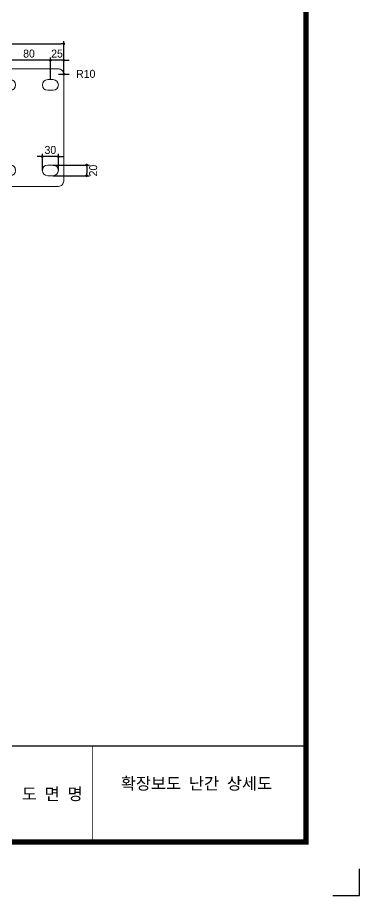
# Model space of a CAD drawing. Header units: millimetres. Extents: x 173610 to 224070, y -281283 to -269403.
# Drawn here: x 221510 to 224070, y -281283 to -274705 of the extents above; entities that cross this region are included whole.
import ezdxf
from ezdxf.enums import TextEntityAlignment as Align

# ---------------------------------------------------------------- set-up
doc = ezdxf.new("R2010")
doc.units = ezdxf.units.MM
for name, color, linetype in [('CS-DIML', 1, 'Continuous'), ('CX-BORD', 3, 'Continuous'), ('CX-BORD-LIN1', 4, 'Continuous'), ('CX-BORD-LIN2', 3, 'Continuous'), ('CX-BORD-TEX1', 7, 'Continuous'), ('CX-BORD-TEX2', 6, 'Continuous'), ('CX-BORD-TEX3', 4, 'Continuous'), ('CX-MISC', 2, 'Continuous'), ('DIML', 1, 'Continuous')]:
    doc.layers.add(name, color=color, linetype=linetype)
doc.styles.add('MLTMHTXT', font='Dotum_1.TTF')
doc.styles.add('TB_BTXT', font='H2GTRE_1.TTF')
doc.styles.add('TB_TEXT', font='')
doc.styles.add('TEXT', font='Dotum_1.TTF')
doc.styles.get('TB_TEXT').set_extended_font_data('DotumChe')
doc.dimstyles.new('사본 일반도면_0100', dxfattribs={"dimtxt": 600, "dimasz": 200, "dimexe": 200, "dimexo": 0, "dimgap": 100, "dimtad": 1, "dimdec": 0, "dimlfac": 0.5, "dimzin": 0, "dimdsep": 46, "dimlunit": 6, "dimtxsty": 'TEXT', "dimblk": 'DOT', "dimcen": 0.09, "dimclrd": 1, "dimclre": 1, "dimclrt": 7, "dimadec": 8, "dimazin": 0, "dimtfac": 1, "dimtdec": 0, "dimtix": 1, "dimtmove": 2, "dimatfit": 3, "dimldrblk": 'DOT', "dimfxl": 200, "dimfrac": 2, "dimtolj": 1, "dimtzin": 0, "dimarcsym": 0})

# ---------------------------------------------------------------- blocks, each defined once
blk = doc.blocks.new('A$C75642A9D')
at = {"layer": 'CX-BORD-LIN1', "color": 1, "lineweight": 0}
for points in [[(0, 210, -0.414214), (10, 220), (260, 220, -0.414214), (270, 210), (270, 10, -0.414214), (260, 0), (10, 0, -0.414214), (0, 10)], [(20, 200, 1), (20, 180), (30, 180, 1), (30, 200)], [(110, 200, -1), (110, 180), (100, 180, -1), (100, 200)], [(160, 200, 1), (160, 180), (170, 180, 1), (170, 200)], [(250, 200, -1), (250, 180), (240, 180, -1), (240, 200)], [(20, 20, -1), (20, 40), (30, 40, -1), (30, 20)], [(110, 20, 1), (110, 40), (100, 40, 1), (100, 20)], [(160, 20, -1), (160, 40), (170, 40, -1), (170, 20)], [(250, 20, 1), (250, 40), (240, 40, 1), (240, 20)]]:
    blk.add_lwpolyline(points, format="xyb", close=True, dxfattribs=at)
blk = doc.blocks.new('_Dot')
at = {"layer": 'DIML', "color": 140, "linetype": 'Continuous'}
blk.add_line((0, 0), (-1, 0), dxfattribs=at)
at = {"layer": 'DIML', "color": 140, "linetype": 'Continuous', "const_width": 0.5}
blk.add_lwpolyline([(-0.25, 0, 1), (0.25, 0, 1)], format="xyb", close=True, dxfattribs=at)
blk = doc.blocks.new('*D202')
at = {"layer": 'CS-DIML', "color": 140, "lineweight": -2}
for p, q in [((220776, -275129.8), (220776, -274881.5)), ((221856, -275129.8), (221856, -274881.5)), ((220796, -274901.5), (221836, -274901.5))]:
    blk.add_line(p, q, dxfattribs=at)
at = {"layer": 'Defpoints', "color": 0}
for p in [(221856, -274901.5), (220776, -275129.8), (221856, -275129.8)]:
    blk.add_point(p, dxfattribs=at)
at = {"layer": 'CS-DIML', "color": 140, "lineweight": -2, "xscale": 20, "yscale": 20, "zscale": 20, "rotation": 180}
blk.add_blockref('_Dot', (220776, -274901.5), dxfattribs=at)
at = {"layer": 'CS-DIML', "color": 140, "lineweight": -2, "xscale": 20, "yscale": 20, "zscale": 20}
blk.add_blockref('_Dot', (221856, -274901.5), dxfattribs=at)
at = {"layer": 'CS-DIML', "color": 140, "insert": (221316, -274851.5), "char_height": 60, "attachment_point": 5, "style": 'TEXT'}
blk.add_mtext('\\A1;270', dxfattribs=at)
blk = doc.blocks.new('*D207')
at = {"layer": 'CS-DIML', "color": 140, "lineweight": -2}
for p, q in [((221736, -275025.3), (221716, -275025.3)), ((221756, -275169.8), (221756, -275005.3)), ((221856, -275025.3), (221756, -275025.3)), ((221856, -275129.8), (221856, -275005.3)), ((221876, -275025.3), (221896, -275025.3))]:
    blk.add_line(p, q, dxfattribs=at)
at = {"layer": 'Defpoints', "color": 0}
for p in [(221756, -275025.3), (221856, -275129.8), (221756, -275169.8)]:
    blk.add_point(p, dxfattribs=at)
at = {"layer": 'CS-DIML', "color": 140, "lineweight": -2, "xscale": 20, "yscale": 20, "zscale": 20}
blk.add_blockref('_Dot', (221756, -275025.3), dxfattribs=at)
at = {"layer": 'CS-DIML', "color": 140, "lineweight": -2, "xscale": 20, "yscale": 20, "zscale": 20, "rotation": 180}
blk.add_blockref('_Dot', (221856, -275025.3), dxfattribs=at)
at = {"layer": 'CS-DIML', "color": 140, "insert": (221806, -274975.3), "char_height": 60, "attachment_point": 5, "style": 'TEXT'}
blk.add_mtext('\\A1;25', dxfattribs=at)
blk = doc.blocks.new('*D208')
at = {"layer": 'CS-DIML', "color": 140, "lineweight": -2}
for p, q in [((221436, -275169.8), (221436, -275005.3)), ((221736, -275025.3), (221456, -275025.3)), ((221756, -275169.8), (221756, -275005.3))]:
    blk.add_line(p, q, dxfattribs=at)
at = {"layer": 'Defpoints', "color": 0}
for p in [(221436, -275025.3), (221436, -275169.8), (221756, -275169.8)]:
    blk.add_point(p, dxfattribs=at)
at = {"layer": 'CS-DIML', "color": 140, "lineweight": -2, "xscale": 20, "yscale": 20, "zscale": 20, "rotation": 180}
blk.add_blockref('_Dot', (221436, -275025.3), dxfattribs=at)
at = {"layer": 'CS-DIML', "color": 140, "lineweight": -2, "xscale": 20, "yscale": 20, "zscale": 20}
blk.add_blockref('_Dot', (221756, -275025.3), dxfattribs=at)
at = {"layer": 'CS-DIML', "color": 140, "insert": (221596, -274975.3), "char_height": 60, "attachment_point": 5, "style": 'TEXT'}
blk.add_mtext('\\A1;80', dxfattribs=at)
blk = doc.blocks.new('*D212')
at = {"layer": 'CS-DIML', "color": 140, "lineweight": -2}
for p, q in [((221776, -275809.8), (222047.8, -275809.8)), ((222027.8, -275829.8), (222027.8, -275869.8)), ((221776, -275889.8), (222047.8, -275889.8))]:
    blk.add_line(p, q, dxfattribs=at)
at = {"layer": 'Defpoints', "color": 0}
for p in [(221776, -275809.8), (221776, -275889.8), (222027.8, -275889.8)]:
    blk.add_point(p, dxfattribs=at)
at = {"layer": 'CS-DIML', "color": 140, "lineweight": -2, "xscale": 20, "yscale": 20, "zscale": 20}
for p, rotation in [((222027.8, -275809.8), 90), ((222027.8, -275889.8), 270)]:
    blk.add_blockref('_Dot', p, dxfattribs=dict(at, rotation=rotation))
at = {"layer": 'CS-DIML', "color": 140, "insert": (222076.7, -275851.3), "char_height": 60, "attachment_point": 5, "rotation": 90, "style": 'TEXT'}
blk.add_mtext('\\A1;20', dxfattribs=at)
blk = doc.blocks.new('*D213')
at = {"layer": 'CS-DIML', "color": 140, "lineweight": -2}
for p, q in [((221676, -275747.3), (221656, -275747.3)), ((221696, -275849.8), (221696, -275727.3)), ((221816, -275747.3), (221696, -275747.3)), ((221816, -275849.8), (221816, -275727.3)), ((221836, -275747.3), (221856, -275747.3))]:
    blk.add_line(p, q, dxfattribs=at)
at = {"layer": 'Defpoints', "color": 0}
for p in [(221696, -275747.3), (221696, -275849.8), (221816, -275849.8)]:
    blk.add_point(p, dxfattribs=at)
at = {"layer": 'CS-DIML', "color": 140, "lineweight": -2, "xscale": 20, "yscale": 20, "zscale": 20}
blk.add_blockref('_Dot', (221696, -275747.3), dxfattribs=at)
at = {"layer": 'CS-DIML', "color": 140, "lineweight": -2, "xscale": 20, "yscale": 20, "zscale": 20, "rotation": 180}
blk.add_blockref('_Dot', (221816, -275747.3), dxfattribs=at)
at = {"layer": 'CS-DIML', "color": 140, "insert": (221756, -275697.3), "char_height": 60, "attachment_point": 5, "style": 'TEXT'}
blk.add_mtext('\\A1;30', dxfattribs=at)
blk = doc.blocks.new('*D214')
at = {"layer": 'CS-DIML', "color": 1, "lineweight": -2}
for p, q in [((221816, -275129.8), (221856, -275129.4)), ((221876, -275129.1), (221896, -275128.9))]:
    blk.add_line(p, q, dxfattribs=at)
at = {"layer": 'Defpoints', "color": 0}
for p in [(221816, -275129.8), (221856, -275129.4)]:
    blk.add_point(p, dxfattribs=at)
at = {"layer": 'CS-DIML', "color": 1, "lineweight": -2, "xscale": 20, "yscale": 20, "zscale": 20, "rotation": 180.6289882430312}
blk.add_blockref('_Dot', (221856, -275129.4), dxfattribs=at)
at = {"layer": 'CS-DIML', "color": 140, "insert": (222021, -275127.5), "char_height": 60, "attachment_point": 5, "rotation": 0.62899, "style": 'TEXT'}
blk.add_mtext('\\A1;R10', dxfattribs=at)
blk = doc.blocks.new('CXBLKA1')
at = {"layer": 'CX-BORD-LIN1', "const_width": 2}
blk.add_lwpolyline([(821, 20), (25, 20), (25, 574), (821, 574)], close=True, dxfattribs=at)
at = {"layer": 'CX-BORD-LIN1', "const_width": 0.6}
blk.add_lwpolyline([(821, 56), (25, 56)], dxfattribs=at)
at = {"layer": 'CX-BORD-LIN2', "const_width": 0.3}
blk.add_lwpolyline([(741, 20), (741, 56)], dxfattribs=at)
at = {"layer": 'CX-MISC'}
blk.add_lwpolyline([(831, 0), (841, 0), (841, 0), (841, 0), (841, 0), (841, 0), (841, 10)], dxfattribs=at)
at = {"layer": 'CX-BORD-TEX1', "style": 'TB_BTXT'}
blk.add_attdef('UD_TITLE', text='', height=10, dxfattribs=at).set_placement((423, 553), align=Align.MIDDLE_CENTER)
at = {"layer": 'CX-BORD-TEX1', "style": 'MLTMHTXT', "width": 0.8, "flags": 4}
blk.add_attdef('EI_NAME', (69.69, 43.65), '', height=6, dxfattribs=at)
at = {"layer": 'CX-BORD-TEX1', "style": 'TB_BTXT', "flags": 4}
blk.add_attdef('CI_NAME', text='', height=5, dxfattribs=at).set_placement((85, 28), align=Align.MIDDLE_CENTER)
at = {"layer": 'CX-BORD-TEX2', "style": 'TB_BTXT'}
blk.add_attdef('PI_CNAME', text='', height=5, dxfattribs=at).set_placement((40, 552), align=Align.BOTTOM_LEFT)
blk.add_attdef('UD_SUBTITLE', text='', height=7, dxfattribs=at).set_placement((423, 538), align=Align.MIDDLE_CENTER)
at = {"layer": 'CX-BORD-TEX3', "style": 'TB_TEXT'}
blk.add_text('도 면 명', height=4.5, dxfattribs=at).set_placement((726, 38), align=Align.MIDDLE_CENTER)
at = {"layer": 'CX-BORD-TEX3', "style": 'TB_BTXT'}
blk.add_attdef('UD_CDNAME', text='', height=4, dxfattribs=at).set_placement((42, 544), align=Align.BOTTOM_LEFT)
at = {"layer": 'CX-BORD-TEX3', "style": 'TB_TEXT'}
for tag, height, p in [('DC_RNUM4', 3, (320, 52)), ('DC_RDATE4', 3.5, (353, 52.5)), ('DC_RAPP4', 3.5, (510, 52.5)), ('DC_RCHK4', 3.5, (550, 52.5)), ('DC_RDGN4', 3.5, (590, 52.5)), ('PI_TITLE', 4.5, (243, 50)), ('UD_CDIST', 4.5, (676, 50)), ('DC_RNUM3', 3, (320, 45)), ('DC_RDATE3', 3.5, (353, 45.4)), ('DC_RAPP3', 3.5, (510, 45.4)), ('DC_RCHK3', 3.5, (550, 45.4)), ('DC_RDGN3', 3.5, (590, 45.4)), ('FI_NAME', 4.5, (781, 44.87)), ('PI_CDNAME', 4.5, (243, 38)), ('DC_RNUM2', 3, (320, 38)), ('DC_RDATE2', 3.5, (353, 38.5)), ('DC_RAPP2', 3.5, (510, 38.5)), ('DC_RCHK2', 3.5, (550, 38.5)), ('DC_RDGN2', 3.5, (590, 38.5)), ('DA_HSCALE', 4.5, (658.5, 38)), ('DA_VSCALE', 4.5, (693, 38)), ('DI_TITLE', 4.5, (781, 37.87)), ('DC_RDATE1', 3.5, (353, 31.5)), ('DC_RAPP1', 3.5, (510, 31.5)), ('DC_RCHK1', 3.5, (550, 31.5)), ('DC_RDGN1', 3.5, (590, 31.5)), ('DC_RNUM1', 3, (320, 31)), ('DI_SUBTITLE', 3.5, (781, 30.87)), ('PA_CCLASS', 4.5, (204, 26.5)), ('PI_STAGE', 4.5, (283, 26.5)), ('DI_DRWNO', 4.5, (676, 26.5))]:
    blk.add_attdef(tag, text='', height=height, dxfattribs=at).set_placement(p, align=Align.MIDDLE_CENTER)
for tag, p in [('DC_RDES4', (377, 52.5)), ('DC_RDES3', (377, 45.4)), ('DC_RDES2', (377, 38.5)), ('DC_RDES1', (377, 31.5))]:
    blk.add_attdef(tag, text='', height=3.5, dxfattribs=at).set_placement(p, align=Align.MIDDLE_LEFT)
at = {"layer": 'CX-BORD-TEX3', "style": 'TB_TEXT', "flags": 1}
for tag, p in [('PI_ID', (24, 16)), ('PI_CCODE', (31, 16)), ('PA_DSDATE', (47, 16)), ('PA_DEDATE', (64, 16)), ('PA_CSDATE', (81, 16)), ('PA_CEDATE', (98, 16)), ('PA_CFDATE', (114, 16)), ('EI_ENAME', (132, 16)), ('EI_DEPT', (146, 16)), ('EI_PERSON', (158, 16)), ('EI_EMAIL', (174, 16)), ('CI_CATEG', (189, 16)), ('CI_ROLE', (204, 16)), ('CI_ONAME', (216, 16)), ('CI_ADDR', (232, 16)), ('CI_TEL', (246, 16)), ('CI_FAX', (257, 16)), ('CI_HPADDR', (270, 16)), ('CI_CODE', (287, 16)), ('CI_DEPT', (300, 16)), ('CI_PERSON', (312, 16)), ('CI_EMAIL', (329, 16)), ('CI_PROLE', (342, 16)), ('DI_MANCODE', (357, 16)), ('DI_CATEG', (377, 16)), ('DI_LDATE', (392, 16)), ('DI_PCLASS', (407, 16)), ('DI_MMCLASS', (424, 16)), ('DI_MSCLASS', (443, 16)), ('DI_ECLASS', (462, 16)), ('DI_FNAME', (478, 16)), ('DC_ONAME', (493, 16)), ('DC_NNAME', (510, 16)), ('FI_CODE', (529, 16)), ('FI_CLASS', (545, 16)), ('FI_ICODE1', (563, 16)), ('FI_ICODE2', (581, 16)), ('------------', (597, 16))]:
    blk.add_attdef(tag, p, '', height=2, dxfattribs=at)

msp = doc.modelspace()

# ---------------------------------------------------------------- block references
at = {"color": 4, "xscale": 4, "yscale": 4, "zscale": 4}
msp.add_blockref('A$C75642A9D', (220776.0152, -275969.7992), dxfattribs=at)
at = {"layer": 'CX-BORD'}
ref = msp.add_blockref('CXBLKA1', (207249.6593, -281283.0251), dxfattribs=dict(at, xscale=20, yscale=20, zscale=20))
ref.add_attrib('DI_TITLE', '확장보도 난간 상세도', dxfattribs={"layer": 'CX-BORD-TEX3', "height": 90, "style": 'TB_TEXT'}).set_placement((222849.6593, -280444.0251), align=Align.MIDDLE_CENTER)

# ---------------------------------------------------------------- dimensions: what is measured, and where the dimension line sits
at = {"layer": 'CS-DIML'}
for base, p1, p2, picture, middle in [((221856.0158, -274901.5067), (220776.0158, -275129.7992), (221856.0158, -275129.7992), '*D202', (221316.0158, -274851.4659)), ((221696.0158, -275747.3114), (221816.0158, -275849.7992), (221696.0158, -275849.7992), '*D213', (221756.0158, -275697.2706))]:
    dim = msp.add_linear_dim(base=base, p1=p1, p2=p2, dimstyle='사본 일반도면_0100', override={"dimscale": 0.1, "dimgap": 200, "dimlfac": 0.25, "dimclrd": 140, "dimclre": 140, "dimclrt": 140}, dxfattribs=at)
    dim.commit()
    dim.dimension.update_dxf_attribs({"geometry": picture, "text_midpoint": middle})
for base, p1, p2, picture, middle in [((221436.0158, -275025.3166), (221756.0158, -275169.7992), (221436.0158, -275169.7992), '*D208', (221596.0158, -274975.2759)), ((221756.0158, -275025.3166), (221856.0158, -275129.7992), (221756.0158, -275169.7992), '*D207', (221806.0158, -274975.2759))]:
    dim = msp.add_linear_dim(base=base, p1=p1, p2=p2, angle=180, dimstyle='사본 일반도면_0100', override={"dimscale": 0.1, "dimgap": 200, "dimlfac": 0.25, "dimclrd": 140, "dimclre": 140, "dimclrt": 140}, dxfattribs=at)
    dim.commit()
    dim.dimension.update_dxf_attribs({"geometry": picture, "text_midpoint": middle})
dim = msp.add_radius_dim(center=(221816.0158, -275129.7992), mpoint=(221856.0134, -275129.3601), dimstyle='사본 일반도면_0100', override={"dimscale": 0.1, "dimgap": 200, "dimlfac": 0.25, "dimclrt": 140}, dxfattribs=at)
dim.commit()
dim.dimension.update_dxf_attribs({"geometry": '*D214', "text_midpoint": (222021.0299, -275127.5485), "dimtype": 164})
dim = msp.add_linear_dim(base=(222027.8314, -275889.7992), p1=(221776.0158, -275809.7992), p2=(221776.0158, -275889.7992), angle=90, dimstyle='사본 일반도면_0100', override={"dimscale": 0.1, "dimgap": 200, "dimlfac": 0.25, "dimclrd": 140, "dimclre": 140, "dimclrt": 140}, dxfattribs=at)
dim.commit()
dim.dimension.update_dxf_attribs({"geometry": '*D212', "text_midpoint": (222076.7408, -275851.3253), "dimtype": 160})

doc.saveas('drawing.dxf')
